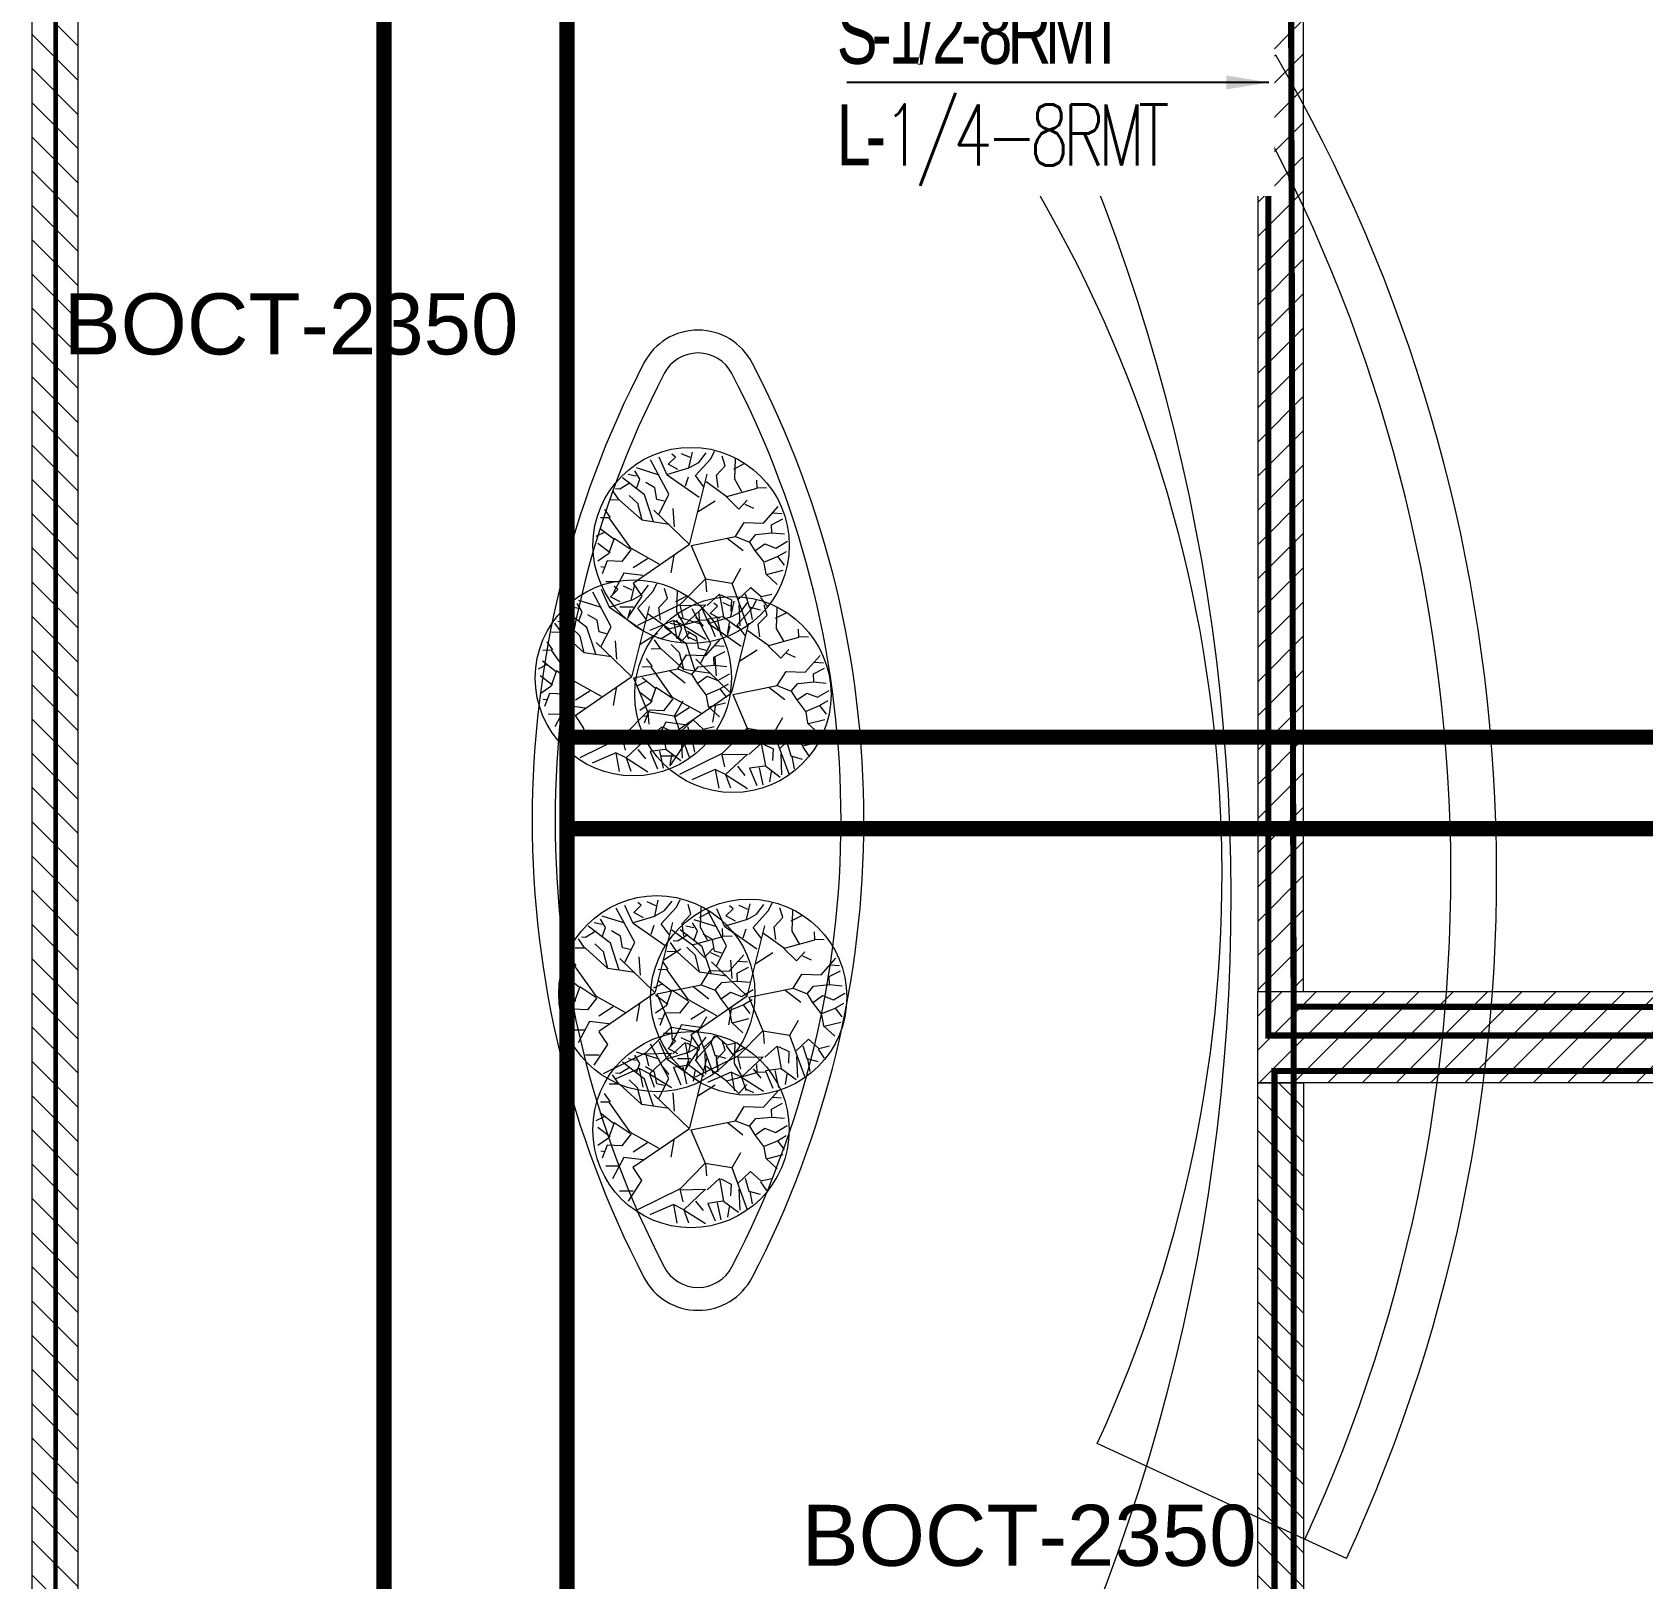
# Model space of a CAD drawing. Header units: millimetres. Extents: x -81374 to 485233, y -39075 to 157313.
# Drawn here: x 35162 to 40441, y -796 to 4275 of the extents above; entities that cross this region are included whole.
import ezdxf
from ezdxf.enums import TextEntityAlignment as Align

# ---------------------------------------------------------------- set-up
doc = ezdxf.new("R2010")
doc.units = ezdxf.units.MM
doc.linetypes.add('CENTER', pattern=[2, 1.25, -0.25, 0.25, -0.25])
doc.linetypes.add('HIDDEN', pattern=[0.375, 0.25, -0.125])
for name, color, linetype, lineweight in [('CB-AC CABLE TRAY', 213, 'Continuous', 15), ('DRAIN PIPE', 76, 'Continuous', 30), ('G-IMPT', 8, 'Continuous', 5)]:
    doc.layers.add(name, color=color, linetype=linetype, lineweight=lineweight)
for name, color, linetype in [('CEN', 252, 'CENTER'), ('M-HVAC VRV PIPE', 152, 'Continuous'), ('M-HVAC-ELEPTICAL DUCT', 6, 'Continuous'), ('M-HVAC-TEXT', 7, 'Continuous'), ('PCE-HVACTEXT', 7, 'Continuous')]:
    doc.layers.add(name, color=color, linetype=linetype)
doc.styles.add('romans', font='stylu.ttf', dxfattribs={"height": 125})
doc.styles.add('rs', font='romans.shx', dxfattribs={"width": 0.75})
doc.styles.get("Standard").update_dxf_attribs({"font": 'arial.ttf'})
doc.dimstyles.new('GLAZ ALU', dxfattribs={"dimscale": 100, "dimtxt": 2, "dimasz": 1.4, "dimexe": 0.8, "dimexo": 0.8, "dimgap": 0.75, "dimtad": 1, "dimdec": 0, "dimzin": 0, "dimdsep": 46, "dimtxsty": 'rs', "dimcen": 0.09, "dimclrd": 8, "dimclre": 8, "dimclrt": 2, "dimadec": 0, "dimazin": 0, "dimtfac": 1, "dimtdec": 0, "dimtmove": 0, "dimatfit": 3, "dimfxl": 1, "dimtolj": 1, "dimtzin": 0, "dimarcsym": 0})

# ---------------------------------------------------------------- blocks, each defined once
blk = doc.blocks.new('ng')
at = {"layer": 'CEN', "color": 9, "linetype": 'HIDDEN', "lineweight": 0, "ltscale": 1500, "true_color": 0xc7c8ca}
for p, q in [((49492.9, 37780.8), (44104.9, 37780.8)), ((49492.9, 37480.8), (44104.9, 37480.8))]:
    blk.add_line(p, q, dxfattribs=at)
for points in [[(49495.4, 40380), (49495.4, 34965.8)], [(50095.4, 40380), (50095.4, 34965.8)]]:
    blk.add_lwpolyline(points, dxfattribs=at)
blk = doc.blocks.new('floor plan 1')
at = {"layer": 'G-IMPT', "color": 8, "ltscale": 500}
for p, q in [((18700.7, -38345.7), (19517.9, -38722.8)), ((20742.8, -39517.8), (20693.9, -39481.6)), ((20724, -39499.4), (20729.5, -39465.6)), ((20763.4, -39511.7), (20751.2, -39456.3)), ((20794.2, -39510.2), (20770.3, -39453.3)), ((20872.8, -39489.4), (20801.2, -39444.1)), ((20872.8, -39489.4), (20857.4, -39446)), ((20906.7, -39506.2), (20895.2, -39445.2)), ((20906.7, -39506.2), (20983.9, -39472.4)), ((20656.1, -39549.2), (20648.7, -39508.6)), ((20715.7, -39627.9), (20665.9, -39492.4)), ((20692.1, -39557.1), (20689.4, -39488.2)), ((20717.1, -39573.7), (20719.2, -39535.5)), ((20756.1, -39591.7), (20742.8, -39517.8)), ((20745, -39517.2), (20794.2, -39510.2)), ((20801.3, -39556.5), (20872.8, -39489.4)), ((20834.3, -39517.3), (20809.6, -39486.9)), ((20872.8, -39489.4), (20906.7, -39506.2)), ((20885.1, -39553), (20876.2, -39515.3)), ((20884.7, -39558.4), (21024.7, -39489.5)), ((21010.8, -39584.9), (21055.5, -39517.8)), ((20619.7, -39584.1), (20584.4, -39592.2)), ((20621.2, -39581.2), (20601.3, -39552.2)), ((20653.6, -39614.3), (20619.7, -39584.1)), ((20659, -39550.8), (20622.3, -39540.6)), ((20695.1, -39575), (20653.6, -39614.3)), ((20671.5, -39592.6), (20659, -39550.8)), ((20751.3, -39590.3), (20717.1, -39573.7)), ((20796.5, -39555.2), (20756.1, -39591.7)), ((20885.8, -39555.2), (20801.3, -39556.5)), ((20802.4, -39641.8), (20884.7, -39558.4)), ((21039.2, -39627.4), (21010.8, -39584.9)), ((21038.3, -39549.8), (21082.9, -39549.9)), ((21069.4, -39661.1), (21106.4, -39590.9)), ((20604.3, -39658.4), (20567.1, -39624)), ((20714.9, -39625.3), (20685.6, -39676.9)), ((20802.4, -39641.8), (20715.7, -39627.9)), ((20801.7, -39639.5), (20798.7, -39600.1)), ((20849.1, -39751.9), (20802.4, -39641.8)), ((20854.3, -39755), (21039.3, -39627.5)), ((21085.5, -39632.2), (21128, -39632.6)), ((20565.5, -39715.7), (20543.7, -39687.2)), ((20601.5, -39656.8), (20547.4, -39670.2)), ((20611.1, -39696.7), (20565.5, -39715.7)), ((20610.3, -39694.1), (20604.3, -39658.4)), ((20640.8, -39735.9), (20611.1, -39696.7)), ((20905.8, -39718.3), (20915.6, -39661.6)), ((20953.2, -39690.6), (21047, -39742.8)), ((20992.1, -39708.3), (21038.9, -39678.4)), ((21006.8, -39653), (21069.4, -39661.1)), ((21123.8, -39701), (21140.2, -39658.6)), ((21133, -39679.5), (21144.7, -39681.3)), ((20571.7, -39743.2), (20533.6, -39765.6)), ((20565.5, -39715.7), (20536.9, -39732.4)), ((20607.1, -39757), (20571.7, -39743.2)), ((20640.1, -39733.6), (20607.1, -39757)), ((20657.8, -39763), (20640.8, -39735.9)), ((20731, -39776.1), (20678.7, -39735.5)), ((21045.5, -39737.9), (21076.3, -39699)), ((21047, -39742.8), (21117.2, -39842.4)), ((21048.4, -39739.6), (21101.3, -39774.6)), ((21076.3, -39699), (21123.8, -39701)), ((21101.3, -39774.6), (21119.4, -39723.9)), ((21114.2, -39728), (21154.6, -39758.6)), ((21119.4, -39723.9), (21154.7, -39699.9)), ((20584.3, -39793.2), (20543.1, -39789.3)), ((20636.4, -39788.2), (20584.3, -39793.2)), ((20584.3, -39793.2), (20585.5, -39819.7)), ((20657.8, -39763), (20636.4, -39788.2)), ((20703.7, -39781.4), (20657.8, -39763)), ((20703.7, -39781.4), (20675.1, -39827.5)), ((20849.1, -39751.9), (20703.7, -39781.4)), ((20853, -39758.2), (20796.7, -39985.7)), ((20854.3, -39755), (20970.7, -39867.5)), ((21102.6, -39771.8), (21146.6, -39806.7)), ((21134.1, -39794.5), (21161.3, -39781)), ((20585.5, -39819.7), (20548.7, -39838.5)), ((20611.9, -39825.2), (20563.4, -39879.8)), ((20675.1, -39827.5), (20611.9, -39825.2)), ((20903, -39812.9), (20907.5, -39873.1)), ((20921, -39820.9), (21009.9, -39834.2)), ((20955.2, -39853.5), (20921.5, -39919.8)), ((20972.5, -39829.5), (21001.2, -39917.5)), ((21009.9, -39834.2), (21083.2, -39900.7)), ((21009.9, -39834.2), (21024, -39889.1)), ((21112.9, -39843.7), (21132.1, -39870.1)), ((21117.2, -39842.4), (21146, -39841.9)), ((20534.8, -39933.8), (20540.3, -39900)), ((20581.5, -39858.4), (20552, -39856.3)), ((20574.2, -39946.1), (20562, -39890.7)), ((20605, -39944.6), (20581.1, -39887.8)), ((20683.6, -39923.9), (20612, -39878.5)), ((20672.9, -39887.2), (20644.6, -39874.2)), ((20692.5, -39870.7), (20665.6, -39900)), ((20683.6, -39923.9), (20668.2, -39880.4)), ((20733.7, -39911.8), (20692.5, -39870.7)), ((20717.5, -39940.6), (20706, -39879.7)), ((20717.5, -39940.6), (20794.6, -39906.8)), ((20826.3, -39862.8), (20770, -39898.4)), ((20875.5, -39957.5), (20863.3, -39902.1)), ((20906.3, -39956.1), (20882.4, -39899.2)), ((20984.9, -39935.3), (20913.2, -39889.9)), ((20936.9, -39896.5), (20961.1, -39902.6)), ((20961.1, -39902.6), (20968.2, -39940.8)), ((20984.9, -39935.3), (20969.5, -39891.8)), ((21018.8, -39952), (21007.3, -39891.1)), ((21024, -39889.1), (21052, -39915.7)), ((21083.2, -39900.7), (21117, -39901.5)), ((21086.1, -39902.6), (21105.9, -39931.4)), ((20466.9, -39983.6), (20459.5, -39943)), ((20526.5, -40062.3), (20476.7, -39926.9)), ((20502.9, -39991.5), (20500.2, -39922.7)), ((20553.6, -39952.3), (20504.7, -39916)), ((20566.9, -40026.1), (20553.6, -39952.3)), ((20555.8, -39951.6), (20605, -39944.6)), ((20633.3, -39941.9), (20601.8, -39940.8)), ((20612.1, -39991), (20683.6, -39923.9)), ((20645.1, -39951.7), (20620.4, -39921.3)), ((20731.8, -39912.4), (20632.7, -39939.6)), ((20632.7, -39939.6), (20633.7, -39965.8)), ((20682.6, -39927.1), (20706.2, -39968.5)), ((20683.6, -39923.9), (20717.5, -39940.6)), ((20695.9, -39987.4), (20687, -39949.8)), ((20695.5, -39992.8), (20835.5, -39924)), ((20800.2, -39961.5), (20731.8, -39912.4)), ((20760.5, -39941.3), (20766, -39982.4)), ((20768.2, -39995), (20760.7, -39954.4)), ((20827.8, -40073.7), (20778, -39938.3)), ((20804.2, -40002.9), (20801.5, -39934.1)), ((20854.9, -39963.7), (20806, -39927.4)), ((20808.6, -39945.6), (20834.8, -39980.8)), ((20821.6, -40019.4), (20866.3, -39952.2)), ((20822.2, -39909.3), (20927, -39982.5)), ((20836.1, -39945.3), (20841.6, -39911.4)), ((20857.1, -39963), (20906.3, -39956.1)), ((20867.1, -39946.8), (20858, -39976.4)), ((20913.4, -40002.4), (20984.9, -39935.3)), ((20921.5, -39919.8), (20982.2, -40032.8)), ((20946.4, -39963.1), (20921.7, -39932.7)), ((20968.2, -39940.8), (20997.9, -39958.5)), ((20984.9, -39935.3), (21018.8, -39952)), ((20997.2, -39998.8), (20988.3, -39961.2)), ((20996.8, -40004.3), (21136.7, -39935.4)), ((21001.2, -39917.5), (21073.7, -39973.2)), ((21027.7, -39938.9), (21016.7, -39969.1)), ((21018.8, -39952), (21095.9, -39918.3)), ((21048.7, -39956.7), (21082.5, -39935.9)), ((21082.5, -39935.9), (21096.4, -39937)), ((20432, -40015.6), (20412.1, -39986.6)), ((20469.8, -39985.2), (20433.1, -39975)), ((20505.9, -40009.4), (20464.3, -40048.7)), ((20482.3, -40027.1), (20469.8, -39985.2)), ((20527.9, -40008.1), (20530, -39970)), ((20562.1, -40024.7), (20527.9, -40008.1)), ((20607.2, -39989.6), (20566.9, -40026.1)), ((20696.6, -39989.7), (20612.1, -39991)), ((20613.2, -40076.2), (20695.5, -39992.8)), ((20709.5, -40002.2), (20672.8, -40021.3)), ((20706.2, -39968.5), (20704, -40036)), ((20733.3, -40027), (20713.4, -39998)), ((20771, -39996.6), (20734.4, -39986.4)), ((20766, -39982.4), (20737.1, -40012.6)), ((20737.1, -40012.6), (20746.7, -40044.8)), ((20783.6, -40038.5), (20771, -39996.6)), ((20834.8, -39980.8), (20784.5, -40035.9)), ((20853.9, -40007), (20823.4, -40024.2)), ((20829.2, -40019.5), (20831.3, -39981.4)), ((20856.1, -40006.3), (20844.8, -40058.2)), ((20849.1, -39984.2), (20893.6, -39984.3)), ((20868.2, -40037.5), (20854.9, -39963.7)), ((20925.5, -39985.5), (20856.1, -40006.3)), ((20908.5, -40001), (20868.2, -40037.5)), ((20892.2, -40001.1), (20924.1, -40018.1)), ((20997.9, -40001.1), (20913.4, -40002.4)), ((20914.5, -40087.6), (20996.8, -40004.3)), ((20927, -39982.5), (20953.5, -40041.4)), ((20953.9, -39982.6), (21027.7, -40005.8)), ((21016.7, -39969.1), (21033.7, -39996.2)), ((21028.5, -39979), (21055, -39984.5)), ((21122.9, -40030.8), (21167.6, -39963.6)), ((21150.4, -39995.7), (21194.9, -39995.7)), ((20415.1, -40092.9), (20377.9, -40058.4)), ((20430.5, -40018.5), (20395.2, -40026.7)), ((20464.3, -40048.7), (20430.5, -40018.5)), ((20525.7, -40059.7), (20496.4, -40111.3)), ((20613.2, -40076.2), (20526.5, -40062.3)), ((20612.5, -40074), (20609.5, -40034.5)), ((20665.1, -40189.4), (20850, -40061.9)), ((20731.8, -40030), (20696.5, -40038.1)), ((20765.6, -40060.1), (20731.8, -40030)), ((20807.2, -40020.8), (20765.6, -40060.1)), ((20784.5, -40035.9), (20772, -40061.2)), ((20823.4, -40024.2), (20799.2, -40055.6)), ((20850, -40061.8), (20821.6, -40019.4)), ((20863.4, -40036.1), (20829.2, -40019.5)), ((20852.5, -40039.6), (20880.9, -40052.6)), ((20880.1, -40095.5), (20917.2, -40025.4)), ((20896.2, -40066.7), (20938.8, -40067)), ((20924.1, -40018.1), (20899.9, -40041.6)), ((20899.9, -40041.6), (20911.8, -40051.5)), ((20913.8, -40085.4), (20910.8, -40045.9)), ((21151.3, -40073.2), (21122.9, -40030.8)), ((21181.4, -40107), (21218.5, -40036.8)), ((20412.2, -40091.2), (20358.2, -40104.6)), ((20421.1, -40128.6), (20415.1, -40092.9)), ((20659.8, -40186.3), (20613.2, -40076.2)), ((20713.5, -40102.7), (20659.5, -40116)), ((20716.4, -40104.3), (20679.2, -40069.8)), ((20722.4, -40140), (20716.4, -40104.3)), ((20716.6, -40152.7), (20726.4, -40096)), ((20827, -40071.1), (20797.7, -40122.7)), ((20802.9, -40142.8), (20849.7, -40112.8)), ((20817.6, -40087.4), (20880.1, -40095.5)), ((20914.5, -40087.6), (20827.8, -40073.7)), ((20961.1, -40197.7), (20914.5, -40087.6)), ((20934.6, -40135.5), (20951, -40093)), ((20943.7, -40114), (20955.5, -40115.7)), ((20966.4, -40200.8), (21151.3, -40073.3)), ((21017.9, -40164.2), (21027.7, -40107.4)), ((21118.9, -40098.8), (21181.4, -40107)), ((21197.5, -40078.1), (21240.1, -40078.4)), ((21235.9, -40146.9), (21252.3, -40104.4)), ((20376.3, -40150.1), (20347.7, -40166.8)), ((20376.3, -40150.1), (20354.5, -40121.7)), ((20421.9, -40131.2), (20376.3, -40150.1)), ((20450.9, -40168.1), (20417.8, -40191.4)), ((20451.6, -40170.3), (20421.9, -40131.2)), ((20468.6, -40197.4), (20451.6, -40170.3)), ((20541.8, -40210.5), (20489.5, -40169.9)), ((20677.6, -40161.6), (20649, -40178.3)), ((20677.6, -40161.6), (20655.8, -40133.1)), ((20723.2, -40142.6), (20677.6, -40161.6)), ((20752.9, -40181.8), (20723.2, -40142.6)), ((20764, -40125.1), (20857.8, -40177.2)), ((20856.3, -40172.4), (20887.1, -40133.4)), ((20887.1, -40133.4), (20934.6, -40135.5)), ((20912.1, -40209), (20930.2, -40158.3)), ((20925, -40162.4), (20965.4, -40193.1)), ((20930.2, -40158.3), (20965.5, -40134.3)), ((21065.3, -40136.5), (21159.1, -40188.7)), ((21104.2, -40154.2), (21151, -40124.2)), ((21157.6, -40183.8), (21188.4, -40144.8)), ((21188.4, -40144.8), (21235.9, -40146.9)), ((21213.4, -40220.5), (21231.5, -40169.8)), ((21231.5, -40169.8), (21266.8, -40145.7)), ((21245, -40125.4), (21256.8, -40127.2)), ((20382.5, -40177.6), (20344.4, -40200)), ((20395.1, -40227.6), (20353.8, -40223.7)), ((20417.8, -40191.4), (20382.5, -40177.6)), ((20447.2, -40222.6), (20395.1, -40227.6)), ((20468.6, -40197.4), (20447.2, -40222.6)), ((20514.5, -40215.9), (20468.6, -40197.4)), ((20514.5, -40215.9), (20485.9, -40261.9)), ((20659.8, -40186.3), (20514.5, -40215.9)), ((20663.7, -40192.6), (20607.4, -40420.1)), ((20683.8, -40189.1), (20645.7, -40211.4)), ((20665.1, -40189.4), (20781.5, -40301.9)), ((20719.1, -40202.8), (20683.8, -40189.1)), ((20752.2, -40179.5), (20719.1, -40202.8)), ((20769.9, -40208.9), (20748.5, -40234)), ((20769.9, -40208.9), (20752.9, -40181.8)), ((20815.8, -40227.3), (20769.9, -40208.9)), ((20843.1, -40221.9), (20790.8, -40181.4)), ((20961.1, -40197.7), (20815.8, -40227.3)), ((20857.8, -40177.2), (20928, -40276.8)), ((20859.2, -40174), (20912.1, -40209)), ((20965, -40204.1), (20908.7, -40431.5)), ((20913.3, -40206.2), (20957.4, -40241.1)), ((20944.9, -40228.9), (20972.1, -40215.5)), ((20966.4, -40200.8), (21082.8, -40313.3)), ((21159.1, -40188.7), (21229.3, -40288.2)), ((21160.5, -40185.4), (21213.4, -40220.5)), ((21214.6, -40217.6), (21258.7, -40252.5)), ((21226.3, -40173.8), (21266.7, -40204.5)), ((20396.3, -40254.1), (20359.5, -40273)), ((20422.7, -40259.7), (20374.2, -40314.2)), ((20395.1, -40227.6), (20396.3, -40254.1)), ((20485.9, -40261.9), (20422.7, -40259.7)), ((20696.4, -40239), (20655.1, -40235.1)), ((20697.6, -40265.6), (20660.8, -40284.4)), ((20724, -40271.1), (20675.5, -40325.6)), ((20748.5, -40234), (20696.4, -40239)), ((20696.4, -40239), (20697.6, -40265.6)), ((20713.7, -40247.3), (20718.2, -40307.5)), ((20787.2, -40273.3), (20724, -40271.1)), ((20731.8, -40255.4), (20820.7, -40268.7)), ((20783.3, -40264), (20812, -40351.9)), ((20815.8, -40227.3), (20787.2, -40273.3)), ((20820.7, -40268.7), (20893.9, -40335.1)), ((20820.7, -40268.7), (20834.8, -40323.5)), ((20928, -40276.8), (20956.8, -40276.3)), ((21015, -40258.8), (21019.5, -40318.9)), ((21033.1, -40266.8), (21122, -40280.1)), ((21084.6, -40275.4), (21113.3, -40363.3)), ((21246.2, -40240.3), (21273.4, -40226.9)), ((20392.3, -40292.8), (20362.7, -40290.7)), ((20483.7, -40321.6), (20455.3, -40308.6)), ((20503.3, -40305.2), (20476.4, -40334.5)), ((20544.5, -40346.2), (20503.3, -40305.2)), ((20637, -40297.2), (20580.8, -40332.8)), ((20693.6, -40304.3), (20664, -40302.1)), ((20766, -40287.9), (20732.3, -40354.3)), ((20785, -40333.1), (20756.6, -40320)), ((20804.5, -40316.6), (20777.7, -40345.9)), ((20845.7, -40357.6), (20804.5, -40316.6)), ((20834.8, -40323.5), (20862.8, -40350.1)), ((20938.3, -40308.6), (20882.1, -40344.3)), ((20923.7, -40278.1), (20942.8, -40304.5)), ((21067.3, -40299.3), (21033.6, -40365.7)), ((21122, -40280.1), (21195.2, -40346.5)), ((21122, -40280.1), (21136.1, -40334.9)), ((21225, -40289.5), (21244.1, -40315.9)), ((21229.3, -40288.2), (21258.1, -40287.7)), ((20444.1, -40376.3), (20412.5, -40375.2)), ((20542.6, -40346.8), (20443.4, -40374)), ((20443.4, -40374), (20444.5, -40400.3)), ((20493.3, -40361.6), (20517, -40402.9)), ((20611, -40396), (20542.6, -40346.8)), ((20571.3, -40375.7), (20576.8, -40416.8)), ((20619.4, -40380), (20645.6, -40415.3)), ((20633, -40343.7), (20737.8, -40417)), ((20677.9, -40381.2), (20668.8, -40410.8)), ((20732.3, -40354.3), (20793, -40467.3)), ((20843.9, -40358.2), (20744.7, -40385.5)), ((20747.7, -40330.9), (20771.9, -40337.1)), ((20771.9, -40337.1), (20779, -40375.3)), ((20779, -40375.3), (20808.7, -40392.9)), ((20794.6, -40373), (20818.3, -40414.4)), ((20812, -40351.9), (20884.5, -40407.6)), ((20838.5, -40373.3), (20827.5, -40403.5)), ((20912.3, -40407.4), (20843.9, -40358.2)), ((20859.5, -40391.1), (20893.3, -40370.3)), ((20893.3, -40370.3), (20907.2, -40371.5)), ((20893.9, -40335.1), (20927.8, -40335.9)), ((20896.9, -40337.1), (20916.7, -40365.8)), ((20934.3, -40355.1), (21039.1, -40428.4)), ((21033.6, -40365.7), (21094.3, -40478.7)), ((21049, -40342.3), (21073.2, -40348.5)), ((21073.2, -40348.5), (21080.2, -40386.7)), ((21113.3, -40363.3), (21185.8, -40419.1)), ((21136.1, -40334.9), (21164.1, -40361.5)), ((21160.7, -40402.5), (21194.6, -40381.7)), ((21194.6, -40381.7), (21208.5, -40382.9)), ((21195.2, -40346.5), (21229.1, -40347.3)), ((21198.2, -40348.5), (21218, -40377.2)), ((20517, -40402.9), (20514.8, -40470.4)), ((20576.8, -40416.8), (20547.9, -40447.1)), ((20645.6, -40415.3), (20595.2, -40470.4)), ((20736.3, -40419.9), (20666.8, -40440.7)), ((20703, -40435.5), (20734.9, -40452.5)), ((20745.4, -40387.7), (20713.8, -40386.6)), ((20737.8, -40417), (20764.3, -40475.9)), ((20744.7, -40385.5), (20745.8, -40411.7)), ((20764.7, -40417.1), (20838.5, -40440.2)), ((20818.3, -40414.4), (20816.1, -40481.9)), ((20827.5, -40403.5), (20844.5, -40430.6)), ((20839.3, -40413.4), (20865.7, -40418.9)), ((20878.1, -40428.2), (20849.2, -40458.5)), ((20872.6, -40387.1), (20878.1, -40428.2)), ((20946.9, -40426.7), (20896.5, -40481.8)), ((20920.7, -40391.4), (20946.9, -40426.7)), ((21037.6, -40431.3), (20968.1, -40452.2)), ((20979.2, -40392.6), (20970.1, -40422.2)), ((21039.1, -40428.4), (21065.6, -40487.3)), ((21066, -40428.5), (21139.8, -40451.6)), ((21080.2, -40386.7), (21110, -40404.3)), ((21139.8, -40384.7), (21128.8, -40414.9)), ((21128.8, -40414.9), (21145.8, -40442)), ((21140.6, -40424.8), (21167, -40430.3)), ((20520.3, -40436.6), (20483.6, -40455.7)), ((20547.9, -40447.1), (20557.5, -40479.2)), ((20595.2, -40470.4), (20582.8, -40495.7)), ((20634.2, -40458.7), (20610, -40490)), ((20664.7, -40441.4), (20634.2, -40458.7)), ((20666.8, -40440.7), (20655.6, -40492.6)), ((20663.3, -40474), (20691.6, -40487.1)), ((20734.9, -40452.5), (20710.7, -40476)), ((20710.7, -40476), (20722.5, -40485.9)), ((20821.6, -40448), (20784.9, -40467.2)), ((20849.2, -40458.5), (20858.8, -40490.6)), ((20896.5, -40481.8), (20884.1, -40507.1)), ((20935.5, -40470.1), (20911.3, -40501.4)), ((20966, -40452.8), (20935.5, -40470.1)), ((20968.1, -40452.2), (20956.9, -40504)), ((20964.5, -40485.4), (20992.9, -40498.5)), ((21004.3, -40447), (21036.2, -40463.9)), ((21036.2, -40463.9), (21012, -40487.5)), ((21012, -40487.5), (21023.8, -40497.3)), ((20605.4, -40944.5), (20556.5, -40908.2)), ((20586.6, -40926), (20592.1, -40892.2)), ((20626, -40938.3), (20613.8, -40882.9)), ((20656.8, -40936.8), (20633, -40880)), ((20735.5, -40916.1), (20663.8, -40870.7)), ((20735.5, -40916.1), (20720.1, -40872.6)), ((20769.4, -40932.8), (20757.9, -40871.8)), ((20769.4, -40932.8), (20846.5, -40899)), ((20518.7, -40975.8), (20511.3, -40935.2)), ((20578.3, -41054.5), (20528.6, -40919.1)), ((20554.7, -40983.7), (20552, -40914.8)), ((20579.7, -41000.3), (20581.9, -40962.1)), ((20618.7, -41018.3), (20605.4, -40944.5)), ((20607.6, -40943.8), (20656.8, -40936.8)), ((20663.9, -40983.2), (20735.5, -40916.1)), ((20696.9, -40943.9), (20672.2, -40913.5)), ((20735.5, -40916.1), (20769.4, -40932.8)), ((20747.7, -40979.6), (20738.8, -40941.9)), ((20747.3, -40985), (20887.3, -40916.1)), ((20873.5, -41011.6), (20918.2, -40944.4)), ((20931.8, -40999.1), (20882.9, -40962.8)), ((20913, -40980.7), (20918.4, -40946.9)), ((20952.3, -40992.9), (20940.1, -40937.5)), ((20983.1, -40991.5), (20959.3, -40934.6)), ((21061.8, -40970.7), (20990.1, -40925.4)), ((21061.8, -40970.7), (21046.4, -40927.2)), ((21095.7, -40987.4), (21084.2, -40926.5)), ((21095.7, -40987.4), (21172.8, -40953.7)), ((20482.4, -41010.7), (20447.1, -41018.8)), ((20483.8, -41007.8), (20463.9, -40978.8)), ((20516.2, -41040.9), (20482.4, -41010.7)), ((20521.6, -40977.4), (20484.9, -40967.2)), ((20557.7, -41001.6), (20516.2, -41040.9)), ((20534.1, -41019.3), (20521.6, -40977.4)), ((20613.9, -41016.9), (20579.7, -41000.3)), ((20659.1, -40981.8), (20618.7, -41018.3)), ((20748.4, -40981.9), (20663.9, -40983.2)), ((20665, -41068.4), (20747.3, -40985)), ((20845.1, -41030.4), (20837.6, -40989.9)), ((20904.6, -41109.1), (20854.9, -40973.7)), ((20901.8, -41054), (20873.5, -41011.6)), ((20881, -41038.4), (20878.4, -40969.5)), ((20900.9, -40976.4), (20945.5, -40976.5)), ((20906.1, -41054.9), (20908.2, -41016.8)), ((20945.1, -41072.9), (20931.8, -40999.1)), ((20933.9, -40998.5), (20983.1, -40991.5)), ((20990.2, -41037.8), (21061.8, -40970.7)), ((21023.3, -40998.5), (20998.5, -40968.1)), ((21061.8, -40970.7), (21095.7, -40987.4)), ((21074.1, -41034.2), (21065.1, -40996.6)), ((21073.6, -41039.7), (21213.6, -40970.8)), ((21199.8, -41066.2), (21244.5, -40999)), ((20466.9, -41085), (20429.8, -41050.6)), ((20577.5, -41051.9), (20548.2, -41103.5)), ((20665, -41068.4), (20578.3, -41054.5)), ((20664.3, -41066.1), (20661.4, -41026.7)), ((20711.7, -41178.5), (20665, -41068.4)), ((20717, -41181.6), (20901.9, -41054.1)), ((20808.7, -41065.4), (20773.4, -41073.5)), ((20810.2, -41062.5), (20790.2, -41033.4)), ((20842.5, -41095.6), (20808.7, -41065.4)), ((20847.9, -41032), (20811.2, -41021.8)), ((20884, -41056.2), (20842.5, -41095.6)), ((20860.5, -41073.9), (20847.9, -41032)), ((20940.2, -41071.6), (20906.1, -41054.9)), ((20932, -41087.7), (20969, -41017.6)), ((20985.4, -41036.4), (20945.1, -41072.9)), ((20948.1, -41058.8), (20990.6, -41059.2)), ((21074.7, -41036.5), (20990.2, -41037.8)), ((20991.3, -41123.1), (21073.6, -41039.7)), ((21228.1, -41108.6), (21199.8, -41066.2)), ((21227.3, -41031.1), (21271.8, -41031.2)), ((20428.1, -41142.3), (20406.3, -41113.8)), ((20464.1, -41083.4), (20410, -41096.8)), ((20472.9, -41120.7), (20466.9, -41085)), ((20793.2, -41139.7), (20756.1, -41105.2)), ((20768.4, -41144.9), (20778.3, -41088.2)), ((20815.9, -41117.3), (20909.6, -41169.4)), ((20854.8, -41134.9), (20901.5, -41105)), ((20869.4, -41079.6), (20932, -41087.7)), ((20903.8, -41106.5), (20874.5, -41158.1)), ((20991.3, -41123.1), (20904.6, -41109.1)), ((20986.4, -41127.6), (21002.9, -41085.2)), ((20990.7, -41120.8), (20987.7, -41081.4)), ((20995.6, -41106.1), (21007.3, -41107.9)), ((21043.3, -41236.2), (21228.2, -41108.7)), ((21258.3, -41142.4), (21295.3, -41072.2)), ((21274.4, -41113.5), (21316.9, -41113.8)), ((20434.3, -41169.8), (20396.2, -41192.2)), ((20428.1, -41142.3), (20399.5, -41159)), ((20473.7, -41123.3), (20428.1, -41142.3)), ((20469.7, -41183.6), (20434.3, -41169.8)), ((20502.8, -41160.3), (20469.7, -41183.6)), ((20503.4, -41162.5), (20473.7, -41123.3)), ((20520.4, -41189.6), (20503.4, -41162.5)), ((20593.6, -41202.7), (20541.3, -41162.1)), ((20754.4, -41197), (20732.6, -41168.5)), ((20790.4, -41138.1), (20736.3, -41151.5)), ((20799.2, -41175.4), (20793.2, -41139.7)), ((20908.2, -41164.6), (20938.9, -41125.6)), ((20909.6, -41169.4), (20979.9, -41269)), ((20911, -41166.2), (20964, -41201.2)), ((20938.9, -41125.6), (20986.4, -41127.6)), ((20964, -41201.2), (20982.1, -41150.5)), ((20976.8, -41154.6), (21017.2, -41185.2)), ((20982.1, -41150.5), (21017.3, -41126.5)), ((21038, -41233.1), (20991.3, -41123.1)), ((21094.8, -41199.6), (21104.6, -41142.9)), ((21142.2, -41171.9), (21235.9, -41224.1)), ((21181.1, -41189.6), (21227.8, -41159.7)), ((21195.7, -41134.3), (21258.3, -41142.4)), ((21312.7, -41182.3), (21329.2, -41139.9)), ((21321.9, -41160.8), (21333.6, -41162.6)), ((20446.9, -41219.8), (20405.7, -41215.9)), ((20499.1, -41214.8), (20446.9, -41219.8)), ((20446.9, -41219.8), (20448.1, -41246.3)), ((20520.4, -41189.6), (20499.1, -41214.8)), ((20566.3, -41208), (20520.4, -41189.6)), ((20566.3, -41208), (20537.7, -41254.1)), ((20711.7, -41178.5), (20566.3, -41208)), ((20715.6, -41184.8), (20659.3, -41412.3)), ((20717, -41181.6), (20833.4, -41294.1)), ((20760.6, -41224.5), (20722.5, -41246.9)), ((20754.4, -41197), (20725.8, -41213.7)), ((20800, -41178), (20754.4, -41197)), ((20796, -41238.3), (20760.6, -41224.5)), ((20829.1, -41214.9), (20796, -41238.3)), ((20829.8, -41217.2), (20800, -41178)), ((20846.7, -41244.3), (20829.8, -41217.2)), ((20919.9, -41257.3), (20867.7, -41216.8)), ((20965.2, -41198.4), (21009.2, -41233.3)), ((20996.7, -41221.1), (21024, -41207.6)), ((21234.5, -41219.2), (21265.2, -41180.3)), ((21235.9, -41224.1), (21306.2, -41323.6)), ((21237.3, -41220.8), (21290.3, -41255.9)), ((21265.2, -41180.3), (21312.7, -41182.3)), ((21290.3, -41255.9), (21308.4, -41205.2)), ((21303.1, -41209.2), (21343.6, -41239.9)), ((21308.4, -41205.2), (21343.6, -41181.2)), ((20448.1, -41246.3), (20411.3, -41265.2)), ((20474.5, -41251.8), (20426, -41306.4)), ((20537.7, -41254.1), (20474.5, -41251.8)), ((20773.2, -41274.5), (20732, -41270.6)), ((20765.6, -41239.5), (20770.1, -41299.7)), ((20825.4, -41269.4), (20773.2, -41274.5)), ((20773.2, -41274.5), (20774.4, -41301)), ((20783.6, -41247.6), (20872.5, -41260.9)), ((20817.8, -41280.1), (20784.1, -41346.4)), ((20846.7, -41244.3), (20825.4, -41269.4)), ((20835.1, -41256.2), (20863.9, -41344.1)), ((20892.6, -41262.7), (20846.7, -41244.3)), ((20892.6, -41262.7), (20864, -41308.8)), ((20872.5, -41260.9), (20945.8, -41327.3)), ((20872.5, -41260.9), (20886.6, -41315.7)), ((21038, -41233.1), (20892.6, -41262.7)), ((20975.5, -41270.3), (20994.7, -41296.7)), ((20979.9, -41269), (21008.6, -41268.5)), ((21041.9, -41239.5), (20985.6, -41466.9)), ((21043.3, -41236.2), (21159.7, -41348.8)), ((21291.5, -41253), (21335.6, -41287.9)), ((21323.1, -41275.8), (21350.3, -41262.3)), ((20444.1, -41285), (20414.6, -41282.9)), ((20535.6, -41313.8), (20507.2, -41300.8)), ((20555.1, -41297.4), (20528.2, -41326.6)), ((20596.3, -41338.4), (20555.1, -41297.4)), ((20688.9, -41289.4), (20632.7, -41325)), ((20774.4, -41301), (20737.6, -41319.8)), ((20800.8, -41306.5), (20752.3, -41361)), ((20799.5, -41323.1), (20823.7, -41329.2)), ((20864, -41308.8), (20800.8, -41306.5)), ((20823.7, -41329.2), (20830.8, -41367.5)), ((20886.6, -41315.7), (20914.6, -41342.3)), ((20945.8, -41327.3), (20979.6, -41328.1)), ((20948.7, -41329.3), (20968.5, -41358)), ((21091.9, -41294.2), (21096.4, -41354.4)), ((21109.9, -41302.2), (21198.8, -41315.5)), ((21161.4, -41310.8), (21190.2, -41398.7)), ((21198.8, -41315.5), (21272.1, -41382)), ((21198.8, -41315.5), (21212.9, -41370.4)), ((21301.9, -41324.9), (21321, -41351.4)), ((21306.2, -41323.6), (21334.9, -41323.1)), ((20496, -41368.5), (20464.4, -41367.4)), ((20594.4, -41339), (20495.3, -41366.2)), ((20495.3, -41366.2), (20496.4, -41392.4)), ((20545.2, -41353.7), (20568.8, -41395.1)), ((20662.8, -41388.1), (20594.4, -41339)), ((20623.1, -41367.9), (20628.7, -41409)), ((20671.3, -41372.2), (20697.5, -41407.5)), ((20684.8, -41335.9), (20789.6, -41409.2)), ((20729.7, -41373.4), (20720.6, -41403)), ((20723.8, -41415.1), (20729.2, -41381.3)), ((20770.4, -41339.7), (20740.9, -41337.6)), ((20763.1, -41427.4), (20750.9, -41372)), ((20793.9, -41425.9), (20770.1, -41369)), ((20784.1, -41346.4), (20844.8, -41459.5)), ((20872.6, -41405.1), (20800.9, -41359.8)), ((20830.8, -41367.5), (20860.5, -41385.1)), ((20861.9, -41368.5), (20833.5, -41355.4)), ((20881.4, -41352), (20854.5, -41381.3)), ((20872.6, -41405.1), (20857.2, -41361.7)), ((20863.9, -41344.1), (20936.3, -41399.8)), ((20890.3, -41365.5), (20879.3, -41395.7)), ((20922.6, -41393.1), (20881.4, -41352)), ((20906.5, -41421.8), (20895, -41360.9)), ((20911.3, -41383.3), (20945.1, -41362.5)), ((20945.1, -41362.5), (20959, -41363.6)), ((21015.2, -41344.1), (20959, -41379.7)), ((21144.2, -41334.7), (21110.4, -41401.1)), ((21125.8, -41377.7), (21150.1, -41383.9)), ((21150.1, -41383.9), (21157.1, -41422.1)), ((21212.9, -41370.4), (21240.9, -41397)), ((21272.1, -41382), (21305.9, -41382.8)), ((21275, -41383.9), (21294.9, -41412.6)), ((20572.1, -41428.8), (20535.4, -41447.9)), ((20568.8, -41395.1), (20566.6, -41462.6)), ((20628.7, -41409), (20599.7, -41439.3)), ((20599.7, -41439.3), (20609.4, -41471.4)), ((20697.5, -41407.5), (20647.1, -41462.5)), ((20655.8, -41464.8), (20648.4, -41424.3)), ((20715.4, -41543.5), (20665.7, -41408.1)), ((20716.5, -41433.6), (20686, -41450.9)), ((20691.8, -41472.8), (20689.1, -41403.9)), ((20742.5, -41433.5), (20693.6, -41397.3)), ((20718.7, -41432.9), (20707.4, -41484.8)), ((20788.2, -41412.1), (20718.7, -41432.9)), ((20755.8, -41507.4), (20742.5, -41433.5)), ((20744.7, -41432.9), (20793.9, -41425.9)), ((20754.8, -41427.7), (20786.7, -41444.7)), ((20789.6, -41409.2), (20816.2, -41468.1)), ((20822.3, -41423.2), (20790.7, -41422)), ((20801, -41472.2), (20872.6, -41405.1)), ((20834, -41433), (20809.3, -41402.5)), ((20816.5, -41409.2), (20890.3, -41432.4)), ((20920.7, -41393.6), (20821.6, -41420.9)), ((20821.6, -41420.9), (20822.7, -41447.1)), ((20871.5, -41408.4), (20895.1, -41449.8)), ((20872.6, -41405.1), (20906.5, -41421.8)), ((20884.8, -41468.7), (20875.9, -41431)), ((20879.3, -41395.7), (20896.3, -41422.8)), ((20884.4, -41474.1), (21024.4, -41405.2)), ((20891.2, -41405.6), (20917.6, -41411.1)), ((20906.5, -41421.8), (20983.6, -41388.1)), ((20989.1, -41442.8), (20920.7, -41393.6)), ((20949.4, -41422.5), (20955, -41463.6)), ((20997.6, -41426.8), (21023.8, -41462.1)), ((21010.6, -41500.6), (21055.3, -41433.5)), ((21011.2, -41390.6), (21116, -41463.8)), ((21056, -41428), (21046.9, -41457.6)), ((21110.4, -41401.1), (21171.1, -41514.1)), ((21157.1, -41422.1), (21186.8, -41439.7)), ((21190.2, -41398.7), (21262.6, -41454.5)), ((21216.6, -41420.2), (21205.7, -41450.3)), ((21237.6, -41437.9), (21271.5, -41417.2)), ((21271.5, -41417.2), (21285.4, -41418.3)), ((20620.9, -41496.9), (20601, -41467.8)), ((20658.7, -41466.5), (20622, -41456.2)), ((20647.1, -41462.5), (20634.6, -41487.9)), ((20694.8, -41490.6), (20653.3, -41530)), ((20671.2, -41508.3), (20658.7, -41466.5)), ((20686, -41450.9), (20661.8, -41482.2)), ((20715.1, -41466.2), (20743.5, -41479.3)), ((20716.8, -41489.3), (20719, -41451.2)), ((20751, -41506), (20716.8, -41489.3)), ((20796.2, -41470.8), (20755.8, -41507.4)), ((20786.7, -41444.7), (20762.6, -41468.2)), ((20762.6, -41468.2), (20774.4, -41478.1)), ((20885.5, -41470.9), (20801, -41472.2)), ((20802.1, -41557.5), (20884.4, -41474.1)), ((20898.4, -41483.4), (20861.7, -41502.6)), ((20895.1, -41449.8), (20893, -41517.3)), ((20955, -41463.6), (20926, -41493.9)), ((21023.8, -41462.1), (20973.4, -41517.2)), ((21042.8, -41488.2), (21012.3, -41505.5)), ((21045, -41487.6), (21033.7, -41539.4)), ((21038, -41465.5), (21082.6, -41465.6)), ((21114.5, -41466.7), (21045, -41487.6)), ((21081.2, -41482.4), (21113.1, -41499.3)), ((21116, -41463.8), (21142.5, -41522.7)), ((21142.8, -41463.9), (21216.7, -41487)), ((21205.7, -41450.3), (21222.6, -41477.4)), ((21217.5, -41460.2), (21243.9, -41465.8)), ((20604, -41574.1), (20566.9, -41539.6)), ((20619.5, -41499.8), (20584.2, -41507.9)), ((20653.3, -41530), (20619.5, -41499.8)), ((20714.6, -41540.9), (20685.3, -41592.5)), ((20802.1, -41557.5), (20715.4, -41543.5)), ((20801.4, -41555.2), (20798.5, -41515.8)), ((20854.1, -41670.7), (21039, -41543.2)), ((20926, -41493.9), (20935.7, -41526)), ((20973.4, -41517.2), (20960.9, -41542.5)), ((21012.3, -41505.5), (20988.1, -41536.8)), ((21038.9, -41543.1), (21010.6, -41500.6)), ((21041.4, -41520.8), (21069.8, -41533.9)), ((21069.1, -41576.8), (21106.1, -41506.6)), ((21113.1, -41499.3), (21088.9, -41522.9)), ((21088.9, -41522.9), (21100.7, -41532.8)), ((20601.2, -41572.5), (20547.1, -41585.9)), ((20610, -41609.8), (20604, -41574.1)), ((20848.8, -41667.6), (20802.1, -41557.5)), ((20905.6, -41634), (20915.4, -41577.3)), ((20991.9, -41624), (21038.6, -41594.1)), ((21006.5, -41568.7), (21069.1, -41576.8)), ((21085.2, -41547.9), (21127.7, -41548.2)), ((21123.5, -41616.7), (21140, -41574.3)), ((21132.7, -41595.2), (21144.4, -41597)), ((20565.2, -41631.4), (20536.6, -41648.1)), ((20565.2, -41631.4), (20543.4, -41602.9)), ((20610.8, -41612.4), (20565.2, -41631.4)), ((20639.9, -41649.3), (20606.8, -41672.7)), ((20640.5, -41651.6), (20610.8, -41612.4)), ((20953, -41606.3), (21046.7, -41658.5)), ((21045.3, -41653.6), (21076, -41614.7)), ((21076, -41614.7), (21123.5, -41616.7)), ((21101.1, -41690.3), (21119.2, -41639.6)), ((21113.9, -41643.7), (21154.3, -41674.3)), ((21119.2, -41639.6), (21154.4, -41615.6)), ((20571.4, -41658.9), (20533.3, -41681.3)), ((20606.8, -41672.7), (20571.4, -41658.9)), ((20657.5, -41678.7), (20636.2, -41703.8)), ((20657.5, -41678.7), (20640.5, -41651.6)), ((20703.4, -41697.1), (20657.5, -41678.7)), ((20703.4, -41697.1), (20674.8, -41743.2)), ((20730.7, -41691.8), (20678.4, -41651.2)), ((20848.8, -41667.6), (20703.4, -41697.1)), ((20852.7, -41673.9), (20796.4, -41901.4)), ((20854.1, -41670.7), (20970.5, -41783.2)), ((21046.7, -41658.5), (21117, -41758)), ((21048.1, -41655.3), (21101.1, -41690.3)), ((21102.3, -41687.5), (21146.3, -41722.4)), ((21133.9, -41710.2), (21161.1, -41696.7)), ((20584, -41708.9), (20542.8, -41705)), ((20585.2, -41735.4), (20548.4, -41754.2)), ((20611.6, -41740.9), (20563.1, -41795.4)), ((20636.2, -41703.8), (20584, -41708.9)), ((20584, -41708.9), (20585.2, -41735.4)), ((20674.8, -41743.2), (20611.6, -41740.9)), ((20902.7, -41728.6), (20907.2, -41788.8)), ((20920.7, -41736.6), (21009.6, -41749.9)), ((20972.2, -41745.2), (21001, -41833.2)), ((21009.6, -41749.9), (21082.9, -41816.4)), ((21009.6, -41749.9), (21023.7, -41804.8)), ((20581.2, -41774.1), (20551.7, -41772)), ((20672.7, -41802.9), (20644.3, -41789.8)), ((20692.2, -41786.4), (20665.3, -41815.7)), ((20733.4, -41827.5), (20692.2, -41786.4)), ((20826, -41778.5), (20769.8, -41814.1)), ((20954.9, -41769.2), (20921.2, -41835.5)), ((21023.7, -41804.8), (21051.7, -41831.4)), ((21112.6, -41759.3), (21131.8, -41785.8)), ((21117, -41758), (21145.7, -41757.6)), ((20633.1, -41857.6), (20601.5, -41856.4)), ((20731.5, -41828.1), (20632.4, -41855.3)), ((20632.4, -41855.3), (20633.5, -41881.5)), ((20682.3, -41842.8), (20705.9, -41884.2)), ((20799.9, -41877.2), (20731.5, -41828.1)), ((20760.2, -41856.9), (20765.8, -41898.1)), ((20808.4, -41861.2), (20834.6, -41896.5)), ((20821.9, -41825), (20926.8, -41898.2)), ((20921.2, -41835.5), (20981.9, -41948.5)), ((20936.6, -41812.2), (20960.8, -41818.3)), ((20960.8, -41818.3), (20967.9, -41856.5)), ((20967.9, -41856.5), (20997.6, -41874.1)), ((21001, -41833.2), (21073.4, -41888.9)), ((21027.4, -41854.6), (21016.4, -41884.8)), ((21048.4, -41872.4), (21082.2, -41851.6)), ((21082.2, -41851.6), (21096.1, -41852.7)), ((21082.9, -41816.4), (21116.7, -41817.2)), ((21085.8, -41818.3), (21105.6, -41847)), ((20705.9, -41884.2), (20703.7, -41951.7)), ((20765.8, -41898.1), (20736.8, -41928.3)), ((20834.6, -41896.5), (20784.2, -41951.6)), ((20925.3, -41901.2), (20855.8, -41922)), ((20866.8, -41862.5), (20857.7, -41892.1)), ((20926.8, -41898.2), (20953.3, -41957.1)), ((20953.6, -41898.3), (21027.4, -41921.4)), ((21016.4, -41884.8), (21033.4, -41911.9)), ((21028.3, -41894.7), (21054.7, -41900.2)), ((20709.2, -41917.9), (20672.5, -41937)), ((20736.8, -41928.3), (20746.5, -41960.5)), ((20784.2, -41951.6), (20771.7, -41976.9)), ((20823.1, -41939.9), (20798.9, -41971.2)), ((20853.6, -41922.7), (20823.1, -41939.9)), ((20855.8, -41922), (20844.5, -41973.8)), ((20852.2, -41955.3), (20880.6, -41968.3)), ((20891.9, -41916.8), (20923.9, -41933.8)), ((20923.9, -41933.8), (20899.7, -41957.3)), ((20899.7, -41957.3), (20911.5, -41967.2)), ((18932.2, -43275.3), (19710.4, -42823.3))]:
    blk.add_line(p, q, dxfattribs=at)
for centre in [(20849.1, -39751.9), (20659.8, -40186.3), (20961.1, -40197.7), (20711.7, -41178.5), (21038, -41233.1), (20848.8, -41667.6)]:
    blk.add_circle(centre, 321.5, dxfattribs=at)
for centre, radius, start, end in [((25475.7, -40512.7), 6396.8, 150.30642, 213.81035), ((23559.6, -40587.8), 5351.2, 155.2299, 210.1469), ((23559.6, -40587.8), 5201.2, 155.2299, 210.1469), ((23559.6, -40587.8), 4451.2, 155.2299, 210.1469), ((20825.9, -39359.6), 200, 27.4585, 152.5415), ((23533.4, -40766.5), 3251.2, 152.5415, 207.4585), ((20825.9, -39359.6), 125, 27.4585, 152.5415), ((18118.4, -40766.5), 3251.2, 332.5415, 27.4585), ((23533.4, -40766.5), 3176.2, 152.5415, 207.4585), ((18118.4, -40766.5), 3176.2, 332.5415, 27.4585), ((20825.9, -42173.5), 125, 207.4585, 332.5415), ((20825.9, -42173.5), 200, 207.4585, 332.5415)]:
    blk.add_arc(centre, radius, start, end, dxfattribs=at)
at = {"layer": 'CEN', "linetype": 'Continuous'}
blk.add_blockref('ng', (-28240.4, -78519.6), dxfattribs=at)
at = {"layer": 'G-IMPT', "color": 8, "ltscale": 500}
for rotation, p in [(359.9992, (39680.6, -4989.6, 0)), (359.9992, (35886.7, -10139.3, 0)), (270.0008, (28873.3, -20643.5, 0)), (359.9992, (11975.3, -26935.4, 0)), (359.9992, (15267.6, -26935.4, 0)), (359.9992, (26686.3, -26987.7, 0)), (270.0008, (15861.1, -28615, 0)), (89.9992, (23697.8, -33300.6, 0)), (89.9992, (23597.9, -35337.7, 0)), (89.9992, (23597.9, -37388.3, 0)), (359.9992, (13750.4, -37781.5, 0)), (89.9992, (23697.8, -40746.8, 0)), (89.9992, (23597.8, -44302.5, 0)), (89.9992, (23597.8, -46399.1, 0)), (89.9992, (23697.8, -48339.8, 0)), (89.9992, (23697.8, -54280, 0)), (359.9992, (27418.1, -55702.4, 0)), (89.9992, (9671.9, -65856.5, 0)), (359.9992, (4684.1, -67403.4, 0)), (359.9992, (8737.2, -67403.4, 0))]:
    blk.add_attdef('PARTITIONTYPE', text='', height=200, rotation=rotation, dxfattribs=at).set_placement(p, align=Align.MIDDLE_CENTER)
blk = doc.blocks.new('*U120')
at = {"layer": 'CB-AC CABLE TRAY', "true_color": 0xa953a0}
h = blk.add_hatch(dxfattribs=at)
h.set_pattern_fill('ANSI31', color=215, scale=25)
h.set_pattern_definition([(45, (-903356.53, 1102908.81), (-56.1266008, 56.1266008), [])])
h.paths.add_polyline_path([(-88704.9, -150.4), (-88704.9, 149.6), (-87292.2, 149.6), (-87292.2, -150.4)])
at = {"layer": 'CB-AC CABLE TRAY', "color": 215, "true_color": 0xa953a0}
blk.add_lwpolyline([(-88704.9, -150.4), (-88704.9, 149.6), (-87292.2, 149.6), (-87292.2, -150.4)], close=True, dxfattribs=at)
blk = doc.blocks.new('*U121')
at = {"layer": 'CB-AC CABLE TRAY', "true_color": 0xa953a0}
h = blk.add_hatch(dxfattribs=at)
h.set_pattern_fill('ANSI31', color=215, scale=25)
h.set_pattern_definition([(45, (-899392.37, 1102758.81), (-56.1266008, 56.1266008), [])])
h.paths.add_polyline_path([(-88704.9, -150.4), (-88704.9, -0.4), (-83328, -0.4), (-83328, -150.4)])
at = {"layer": 'CB-AC CABLE TRAY', "color": 215, "true_color": 0xa953a0}
blk.add_lwpolyline([(-88704.9, -150.4), (-88704.9, -0.4), (-83328, -0.4), (-83328, -150.4)], close=True, dxfattribs=at)
blk = doc.blocks.new('*U122')
at = {"layer": 'CB-AC CABLE TRAY', "true_color": 0xa953a0}
h = blk.add_hatch(dxfattribs=at)
h.set_pattern_fill('ANSI31', color=215, scale=25)
h.set_pattern_definition([(45, (-899604.52, 1102758.81), (-56.1266008, 56.1266008), [])])
h.paths.add_polyline_path([(-88704.9, -150.4), (-88704.9, -0.4), (-83540.2, -0.4), (-83540.2, -150.4)])
at = {"layer": 'CB-AC CABLE TRAY', "color": 215, "true_color": 0xa953a0}
blk.add_lwpolyline([(-88704.9, -150.4), (-88704.9, -0.4), (-83540.2, -0.4), (-83540.2, -150.4)], close=True, dxfattribs=at)
blk = doc.blocks.new('*U123')
at = {"layer": 'CB-AC CABLE TRAY', "true_color": 0xa953a0}
h = blk.add_hatch(dxfattribs=at)
h.set_pattern_fill('ANSI31', color=215, scale=25)
h.set_pattern_definition([(45, (-888134.67, 1102758.81), (-56.1266008, 56.1266008), [])])
h.paths.add_polyline_path([(-88704.9, -150.4), (-88704.9, -0.4), (-72070.3, -0.4), (-72070.3, -150.4)])
at = {"layer": 'CB-AC CABLE TRAY', "color": 215, "true_color": 0xa953a0}
blk.add_lwpolyline([(-88704.9, -150.4), (-88704.9, -0.4), (-72070.3, -0.4), (-72070.3, -150.4)], close=True, dxfattribs=at)

msp = doc.modelspace()

# ---------------------------------------------------------------- linework, layer by layer
at = {"layer": 'CEN', "color": 11, "linetype": 'HIDDEN', "lineweight": 0, "ltscale": 1500, "const_width": 50}
for points in [[(36315.7, -935.7), (36315.7, 4478.5)], [(36915.7, -935.7), (36915.7, 4478.5)], [(36918.2, 1963.5), (42306.2, 1963.5)], [(36918.2, 1663.5), (42306.2, 1663.5)]]:
    msp.add_lwpolyline(points, dxfattribs=at)
at = {"layer": 'DRAIN PIPE', "color": 76, "linetype": 'Continuous', "const_width": 20}
msp.add_lwpolyline([(39296.9, 1079.7), (39296.8, -4602.8)], dxfattribs=at)
at = {"layer": 'M-HVAC VRV PIPE', "color": 3, "linetype": 'Continuous', "const_width": 20}
for points in [[(41056.1, 985.3), (39214.3, 985.3), (39214.3, 6338.6)], [(41055.7, 868.8), (39234.3, 868.8), (39234.3, -4602.8)]]:
    msp.add_lwpolyline(points, dxfattribs=at)
at = {"layer": 'M-HVAC VRV PIPE', "color": 76, "linetype": 'Continuous', "const_width": 20}
for points in [[(39283.7, 6338.6), (39296.9, 1079.7)], [(45549.7, 1076.2), (39296.9, 1079.7)]]:
    msp.add_lwpolyline(points, dxfattribs=at)

# ---------------------------------------------------------------- block references
at = {"linetype": 'Continuous', "rotation": 180}
msp.add_blockref('floor plan 1', (58170.8, -39075.4), dxfattribs=at)
at = {"layer": 'CB-AC CABLE TRAY', "color": 4, "linetype": 'HIDDEN'}
for name, p, rotation in [('*U123', (35162.4, 84887.6), 89.9997198436913), ('*U120', (-48112.9, 979.7), 179.9997198436913), ('*U121', (39329.3, -87875.1), 269.9997198436913)]:
    msp.add_blockref(name, p, dxfattribs=dict(at, rotation=rotation))
at = {"layer": 'CB-AC CABLE TRAY', "color": 4, "linetype": 'HIDDEN', "xscale": -1, "rotation": 270.0002801563087}
msp.add_blockref('*U122', (39329.3, 89834.6), dxfattribs=at)

# ---------------------------------------------------------------- texts
at = {"layer": 'M-HVAC-ELEPTICAL DUCT', "char_height": 200, "attachment_point": 1}
for insert in [(35265.7, 3418.3, 1198.1), (37684.9, -553.5, 1198.1)]:
    msp.add_mtext('BOCT-2350', dxfattribs=dict(at, insert=insert))

# ---------------------------------------------------------------- next in the draw order: texts
at = {"layer": 'M-HVAC-TEXT', "insert": (37799.5, 3771.1), "char_height": 200, "width": 1334.442, "attachment_point": 7, "style": 'romans', "bg_fill": 2}
msp.add_mtext('\\pxql,t8;{\\W0.75;\\T0.75;\\C3;S-1/2-8RMT\\PL-\\Fromans.shx|c1;1/4-8RMT}', dxfattribs=at)

# ---------------------------------------------------------------- next in the draw order: linework, layer by layer
at = {"layer": 'M-HVAC VRV PIPE', "color": 6, "linetype": 'Continuous', "elevation": 0}
msp.add_lwpolyline([(35955.9, -11961.6, 15, 15, 0), (35237.4, -11961.6, 15, 15, 0), (35240.7, 13048.3, 15, 15, 0), (40936.3, 13048.3, 15, 15, 0), (40936.3, 13048.3, 15, 15, 0), (40903.3, 18367.2, 15, 15, 0), (46651, 18367.2, 0, 0, 0)], format="xyseb", dxfattribs=at)

# ---------------------------------------------------------------- next in the draw order: leaders
at = {"layer": 'PCE-HVACTEXT', "ltscale": 0.25}
msp.add_leader([(39215.8, 4110, -0.9), (37832.6, 4110, -0.9)], dimstyle='GLAZ ALU', override={"dimtad": 0, "dimclrd": 7, "dimclrt": 256, "dimfxl": 100, "dimfxlon": 1, "dimtfill": 1, "dimarcsym": 1}, dxfattribs=at)

doc.saveas('drawing.dxf')
